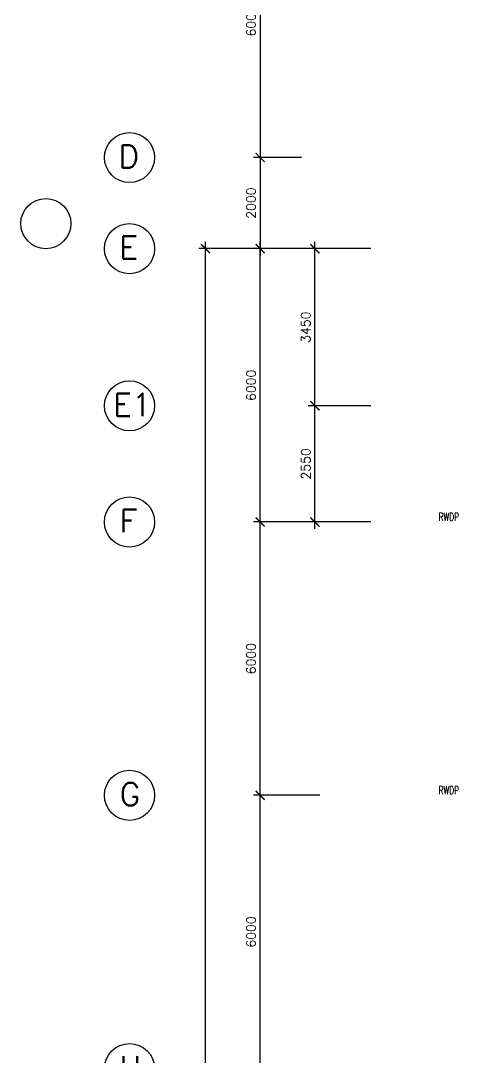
# Model space of a CAD drawing. Header units: feet. Extents: x 1613173 to 1750704, y -859418 to -757301.
# Drawn here: x 1615432 to 1625031, y -802174 to -779420 of the extents above; entities that cross this region are included whole.
import ezdxf

# ---------------------------------------------------------------- set-up
doc = ezdxf.new("R2010")
doc.units = ezdxf.units.FT
doc.header["$LTSCALE"] = 13
doc.header["$MEASUREMENT"] = 0
doc.layers.get('0').update_dxf_attribs({"linetype": 'CONTINUOUS'})
for name, color, linetype in [('DIM', 7, 'CONTINUOUS'), ('GRID-T', 7, 'CONTINUOUS'), ('RWDP', 145, 'CONTINUOUS')]:
    doc.layers.add(name, color=color, linetype=linetype)
doc.styles.add('ROMANS', font='romans')
doc.styles.get("Standard").update_dxf_attribs({"font": 'ROMANS.SHX'})
doc.dimstyles.new('STANDARD$0', dxfattribs={"dimscale": 0, "dimtxt": 8, "dimasz": 6, "dimexe": 1, "dimexo": 1, "dimgap": 3, "dimtad": 1, "dimdec": 0, "dimlfac": -1, "dimrnd": 1, "dimzin": 0, "dimdsep": 46, "dimtxsty": 'Standard', "dimcen": 0, "dimclrd": 5, "dimclre": 250, "dimadec": 0, "dimazin": 0, "dimtfac": 1, "dimtdec": 4, "dimtofl": 0, "dimtmove": 0, "dimatfit": 3, "dimfxl": 1, "dimtolj": 1, "dimtzin": 0, "dimarcsym": 0})

# ---------------------------------------------------------------- blocks, each defined once
blk = doc.blocks.new('_ARCHTICK')
at = {"color": 0, "linetype": 'ByBlock', "const_width": 0.15}
blk.add_lwpolyline([(-0.5, -0.5), (0.5, 0.5)], dxfattribs=at)
blk = doc.blocks.new('*D114')
at = {"layer": 'DIM', "color": 7, "lineweight": -2, "transparency": 16777216}
for p, q in [((1620953, -782424), (1620536, -782424)), ((1620686, -782274), (1620686, -784574)), ((1620953, -784424), (1620536, -784424))]:
    blk.add_line(p, q, dxfattribs=at)
at = {"layer": 'DIM', "color": 7, "lineweight": -2, "transparency": 16777216, "xscale": 200, "yscale": 200, "zscale": 200}
for p, rotation in [((1620686, -782424), 90), ((1620686, -784424), 270)]:
    blk.add_blockref('_ARCHTICK', p, dxfattribs=dict(at, rotation=rotation))
at = {"layer": 'DIM', "color": 7, "transparency": 16777216, "insert": (1620486, -783424), "char_height": 200, "attachment_point": 5, "rotation": 90, "style": 'ROMANS'}
blk.add_mtext('\\A1;2000', dxfattribs=at)
blk = doc.blocks.new('*D132')
at = {"layer": 'DIM', "color": 7, "lineweight": -2, "transparency": 16777216}
for p, q in [((1619486, -838574), (1619486, -784274)), ((1621235, -784424), (1619336, -784424)), ((1621235, -838424), (1619336, -838424))]:
    blk.add_line(p, q, dxfattribs=at)
at = {"layer": 'DIM', "color": 7, "lineweight": -2, "transparency": 16777216, "xscale": 200, "yscale": 200, "zscale": 200}
for p, rotation in [((1619486, -784424), 90), ((1619486, -838424), 270)]:
    blk.add_blockref('_ARCHTICK', p, dxfattribs=dict(at, rotation=rotation))
at = {"layer": 'DIM', "color": 7, "transparency": 16777216, "insert": (1619286, -811424), "char_height": 200, "attachment_point": 5, "rotation": 90, "style": 'ROMANS'}
blk.add_mtext('\\A1;54000', dxfattribs=at)
blk = doc.blocks.new('*D139')
at = {"layer": 'DIM', "color": 7, "lineweight": -2, "transparency": 16777216}
for p, q in [((1620686, -802574), (1620686, -796274)), ((1621993, -796424), (1620536, -796424)), ((1621993, -802424), (1620536, -802424))]:
    blk.add_line(p, q, dxfattribs=at)
at = {"layer": 'DIM', "color": 7, "lineweight": -2, "transparency": 16777216, "xscale": 200, "yscale": 200, "zscale": 200}
for p, rotation in [((1620686, -796424), 90), ((1620686, -802424), 270)]:
    blk.add_blockref('_ARCHTICK', p, dxfattribs=dict(at, rotation=rotation))
at = {"layer": 'DIM', "color": 7, "transparency": 16777216, "insert": (1620486, -799424), "char_height": 200, "attachment_point": 5, "rotation": 90, "style": 'ROMANS'}
blk.add_mtext('\\A1;6000', dxfattribs=at)
blk = doc.blocks.new('*D140')
at = {"layer": 'DIM', "color": 7, "lineweight": -2, "transparency": 16777216}
for p, q in [((1621993, -790424), (1620536, -790424)), ((1620686, -796574), (1620686, -790274)), ((1621993, -796424), (1620536, -796424))]:
    blk.add_line(p, q, dxfattribs=at)
at = {"layer": 'DIM', "color": 7, "lineweight": -2, "transparency": 16777216, "xscale": 200, "yscale": 200, "zscale": 200}
for p, rotation in [((1620686, -790424), 90), ((1620686, -796424), 270)]:
    blk.add_blockref('_ARCHTICK', p, dxfattribs=dict(at, rotation=rotation))
at = {"layer": 'DIM', "color": 7, "transparency": 16777216, "insert": (1620486, -793424), "char_height": 200, "attachment_point": 5, "rotation": 90, "style": 'ROMANS'}
blk.add_mtext('\\A1;6000', dxfattribs=at)
blk = doc.blocks.new('*D141')
at = {"layer": 'DIM', "color": 7, "lineweight": -2, "transparency": 16777216}
for p, q in [((1620686, -790574), (1620686, -784274)), ((1621993, -784424), (1620536, -784424)), ((1621993, -790424), (1620536, -790424))]:
    blk.add_line(p, q, dxfattribs=at)
at = {"layer": 'DIM', "color": 7, "lineweight": -2, "transparency": 16777216, "xscale": 200, "yscale": 200, "zscale": 200}
for p, rotation in [((1620686, -784424), 90), ((1620686, -790424), 270)]:
    blk.add_blockref('_ARCHTICK', p, dxfattribs=dict(at, rotation=rotation))
at = {"layer": 'DIM', "color": 7, "transparency": 16777216, "insert": (1620486, -787424), "char_height": 200, "attachment_point": 5, "rotation": 90, "style": 'ROMANS'}
blk.add_mtext('\\A1;6000', dxfattribs=at)
blk = doc.blocks.new('*D143')
at = {"layer": 'DIM', "color": 7, "lineweight": -2, "transparency": 16777216}
for p, q in [((1621886, -790574), (1621886, -787724)), ((1623114, -787874), (1621736, -787874)), ((1623114, -790424), (1621736, -790424))]:
    blk.add_line(p, q, dxfattribs=at)
at = {"layer": 'DIM', "color": 7, "lineweight": -2, "transparency": 16777216, "xscale": 200, "yscale": 200, "zscale": 200}
for p, rotation in [((1621886, -787874), 90), ((1621886, -790424), 270)]:
    blk.add_blockref('_ARCHTICK', p, dxfattribs=dict(at, rotation=rotation))
at = {"layer": 'DIM', "color": 7, "transparency": 16777216, "insert": (1621686, -789149), "char_height": 200, "attachment_point": 5, "rotation": 90, "style": 'ROMANS'}
blk.add_mtext('\\A1;2550', dxfattribs=at)
blk = doc.blocks.new('*D144')
at = {"layer": 'DIM', "color": 7, "lineweight": -2, "transparency": 16777216}
for p, q in [((1621886, -788024), (1621886, -784274)), ((1623114, -784424), (1621736, -784424)), ((1623114, -787874), (1621736, -787874))]:
    blk.add_line(p, q, dxfattribs=at)
at = {"layer": 'DIM', "color": 7, "lineweight": -2, "transparency": 16777216, "xscale": 200, "yscale": 200, "zscale": 200}
for p, rotation in [((1621886, -784424), 90), ((1621886, -787874), 270)]:
    blk.add_blockref('_ARCHTICK', p, dxfattribs=dict(at, rotation=rotation))
at = {"layer": 'DIM', "color": 7, "transparency": 16777216, "insert": (1621686, -786149), "char_height": 200, "attachment_point": 5, "rotation": 90, "style": 'ROMANS'}
blk.add_mtext('\\A1;3450', dxfattribs=at)
blk = doc.blocks.new('*D179')
at = {"layer": 'DIM', "color": 7, "lineweight": -2, "transparency": 16777216}
for p, q in [((1620686, -776274), (1620686, -782574)), ((1621595, -776424), (1620536, -776424)), ((1621595, -782424), (1620536, -782424))]:
    blk.add_line(p, q, dxfattribs=at)
at = {"layer": 'DIM', "color": 7, "lineweight": -2, "transparency": 16777216, "xscale": 200, "yscale": 200, "zscale": 200}
for p, rotation in [((1620686, -776424), 90), ((1620686, -782424), 270)]:
    blk.add_blockref('_ARCHTICK', p, dxfattribs=dict(at, rotation=rotation))
at = {"layer": 'DIM', "color": 7, "transparency": 16777216, "insert": (1620486, -779424), "char_height": 200, "attachment_point": 5, "rotation": 90, "style": 'ROMANS'}
blk.add_mtext('\\A1;6000', dxfattribs=at)

msp = doc.modelspace()

# ---------------------------------------------------------------- linework, layer by layer
at = {"layer": 'GRID-T', "color": 0}
for centre in [(1617819.3, -782424.1), (1615982, -783874.1), (1617819.3, -784424.1), (1617819.3, -787874.1), (1617819.3, -790424.1), (1617819.3, -796424.1), (1617819.3, -802424.1)]:
    msp.add_circle(centre, 550, dxfattribs=at)

# ---------------------------------------------------------------- texts
at = {"layer": 'GRID-T', "color": 0, "style": 'ROMANS'}
for s, p in [('D', (1617580, -782649.9)), ('E', (1617596.7, -784649.9)), ('E1', (1617461.8, -788099.9)), ('F', (1617604.1, -790649.9)), ('G', (1617604.1, -796649.9)), ('H', (1617604.1, -802649.9))]:
    msp.add_text(s, height=500, dxfattribs=at).set_placement(p)
at = {"layer": 'RWDP', "color": 0, "style": 'ROMANS', "width": 0.7}
for p in [(1624602.5, -790396.2), (1624602.5, -796396.2)]:
    msp.add_text('RWDP', height=170, dxfattribs=at).set_placement(p)

# ---------------------------------------------------------------- dimensions: what is measured, and where the dimension line sits
at = {"layer": 'DIM', "color": 0}
for p1, p2, distance, picture, middle in [((1621745.1, -776424.1), (1621745.1, -782424.1), -1059.1, '*D179', (1620486, -779424.1)), ((1621385.4, -838424.1), (1621385.4, -784424.1), 1899.4, '*D132', (1619286, -811424.1)), ((1623263.6, -787874.1), (1623263.6, -784424.1), 1377.6, '*D144', (1621686, -786149.1)), ((1623263.6, -790424.1), (1623263.6, -787874.1), 1377.6, '*D143', (1621686, -789149.1))]:
    dim = msp.add_aligned_dim(p1=p1, p2=p2, distance=distance, dimstyle='STANDARD$0', override={"dimscale": 100, "dimtxt": 2, "dimasz": 2, "dimexe": 1.5, "dimexo": 1.5, "dimgap": 1, "dimtxsty": 'ROMANS', "dimblk": 'ARCHTICK', "dimdle": 1.5, "dimclrd": 7, "dimclre": 7, "dimclrt": 7, "dimtdec": 0, "dimtmove": 2}, dxfattribs=at)
    dim.commit()
    dim.dimension.update_dxf_attribs({"geometry": picture, "text_midpoint": middle})
for base, p1, p2, angle, picture, middle in [((1620686, -784424.1), (1621102.8, -782424.1), (1621102.8, -784424.1), 90, '*D114', (1620486, -783424.1)), ((1620686, -784424.1), (1622143.3, -790424.1), (1622143.3, -784424.1), 270, '*D141', (1620486, -787424.1)), ((1620686, -790424.1), (1622143.3, -796424.1), (1622143.3, -790424.1), 270, '*D140', (1620486, -793424.1)), ((1620686, -796424.1), (1622143.3, -802424.1), (1622143.3, -796424.1), 270, '*D139', (1620486, -799424.1))]:
    dim = msp.add_linear_dim(base=base, p1=p1, p2=p2, angle=angle, dimstyle='STANDARD$0', override={"dimscale": 100, "dimtxt": 2, "dimasz": 2, "dimexe": 1.5, "dimexo": 1.5, "dimgap": 1, "dimtxsty": 'ROMANS', "dimblk": 'ARCHTICK', "dimdle": 1.5, "dimclrd": 7, "dimclre": 7, "dimclrt": 7, "dimtdec": 0, "dimtmove": 2}, dxfattribs=at)
    dim.commit()
    dim.dimension.update_dxf_attribs({"geometry": picture, "text_midpoint": middle})

doc.saveas('drawing.dxf')
